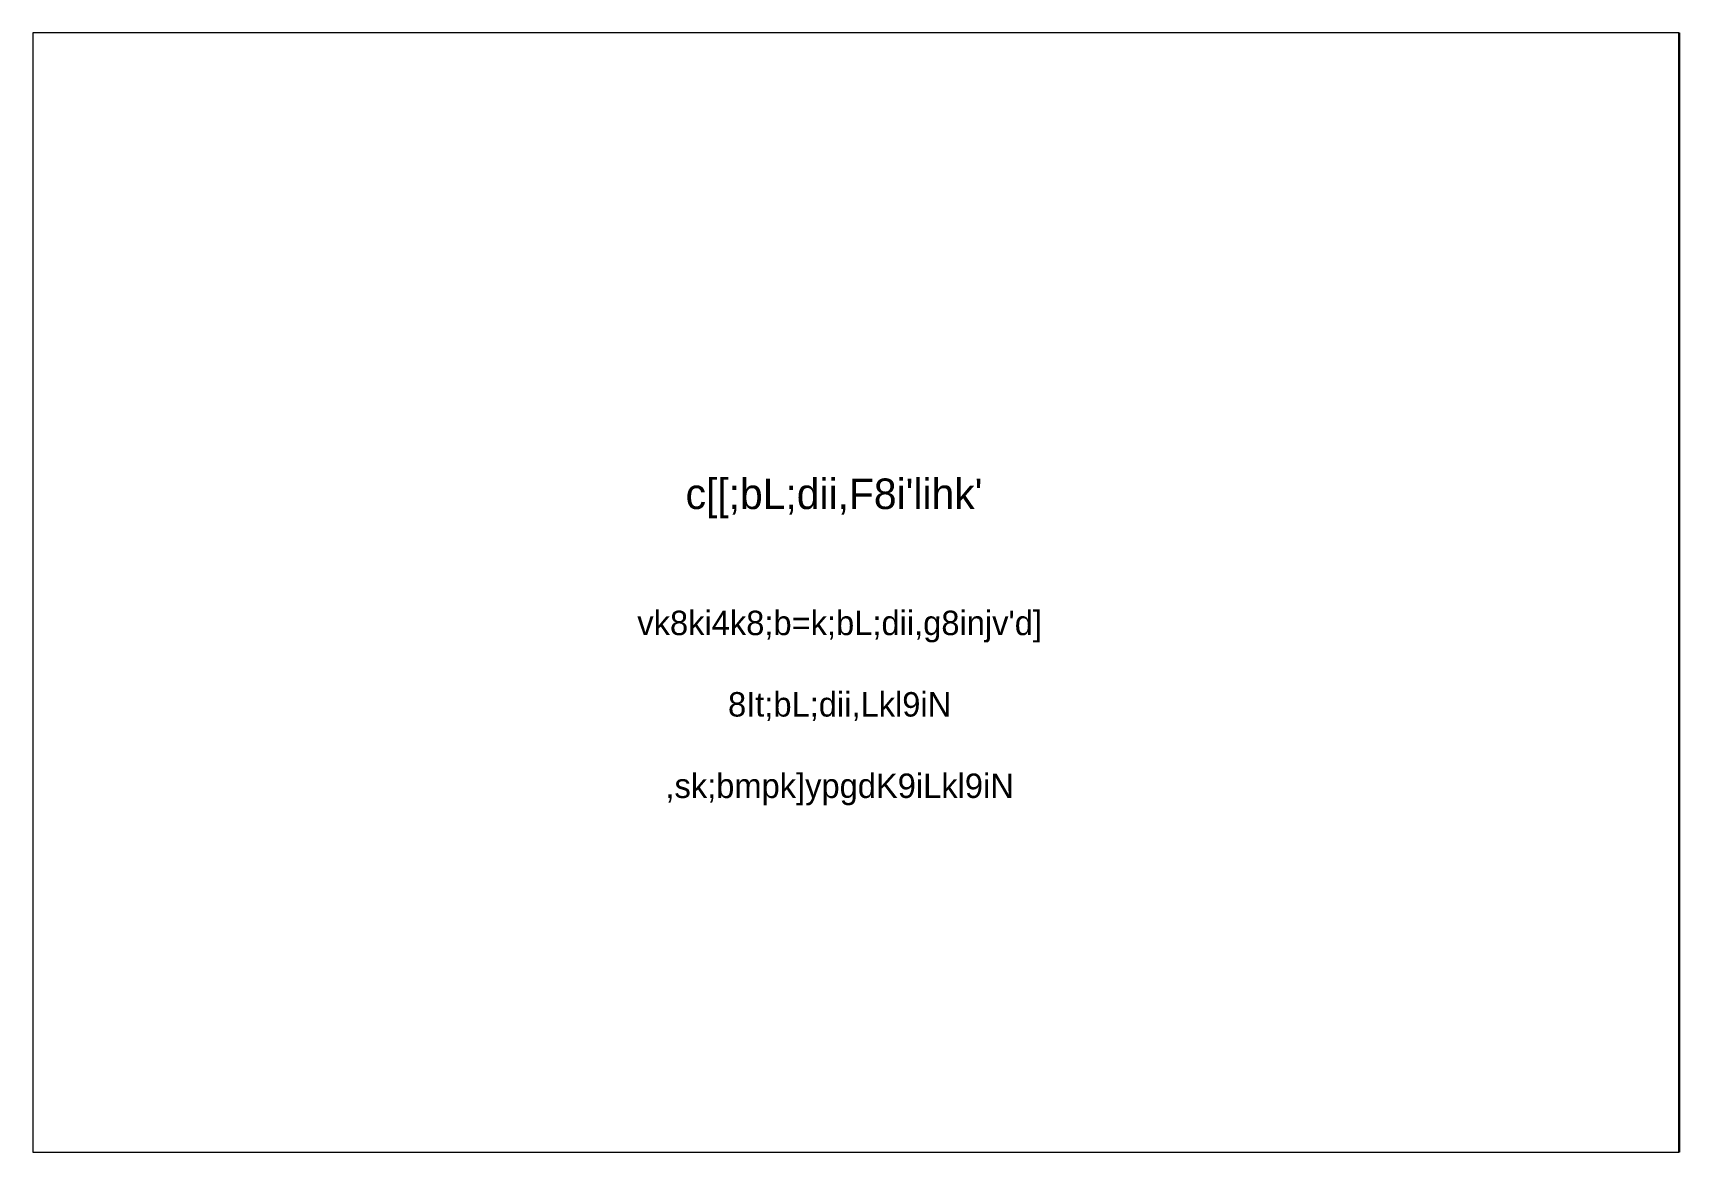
# Paper-space layout 'AC-00' of a CAD drawing. Header units: millimetres. Extents: x -5 to 804, y 36 to 585.
# The model-space entities are those that its viewports show. They can reach past a viewport. Long polylines and large blocks are cut down to what shows.
import ezdxf
from ezdxf.enums import TextEntityAlignment as Align

# ---------------------------------------------------------------- set-up
doc = ezdxf.new("R2010")
doc.units = ezdxf.units.MM
doc.layers.add('AA_head blue', color=5, linetype='Continuous', lineweight=30)
doc.layers.add('TEXT', color=5, linetype='Continuous')
doc.styles.add('Thaiout2', font='thaiout2.shx')

msp = doc.modelspace()

# ---------------------------------------------------------------- texts
at = {"layer": 'TEXT', "style": 'Thaiout2'}
for s, height, p in [("c[[;bL;dii,F8i'lihk'", 1.5, (-388.069, 33.783)), ("vk8ki4k8;b=k;bL;dii,g8injv'd]", 1.2, (-387.793, 27.59)), ('8It;bL;dii,Lkl9iN', 1.2, (-387.793, 23.59)), (',sk;bmpk]ypgdK9iLkl9iN', 1.2, (-387.793, 19.59))]:
    msp.add_text(s, height=height, dxfattribs=at).set_placement(p, align=Align.CENTER)

psp = doc.layouts.new('AC-00')

# ---------------------------------------------------------------- linework, layer by layer
at = {"layer": 'AA_head blue'}
psp.add_line((804.26, 585.29), (804.26, 35.53), dxfattribs=at)

# ---------------------------------------------------------------- viewports
at = {"layer": 'Defpoints'}
psp.add_viewport(center=(399.76, 310.41), size=(809, 549.7573), view_center_point=(-386.99, 29.684), view_height=54.97573, dxfattribs=at)

doc.saveas('drawing.dxf')
